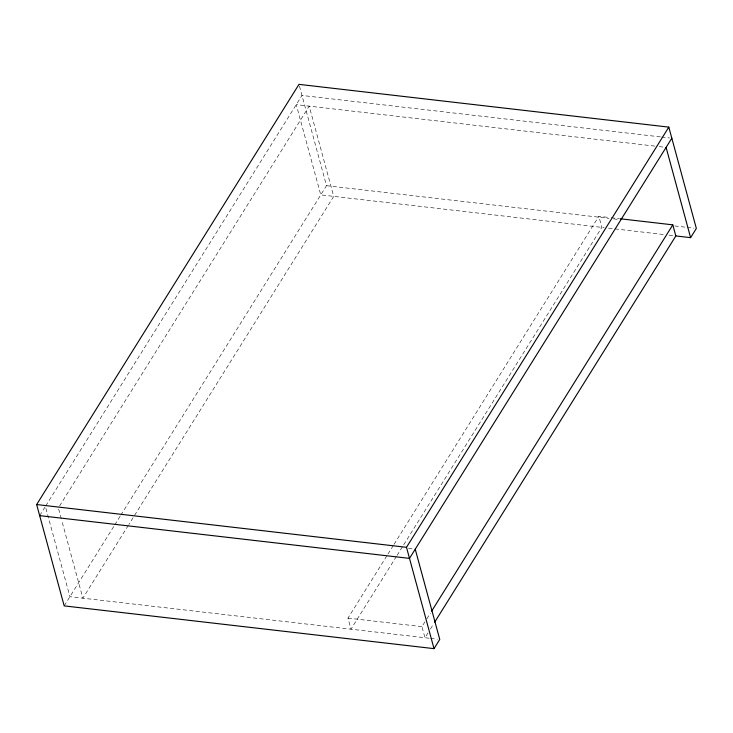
<?xml version="1.0" encoding="UTF-8"?>
<svg xmlns="http://www.w3.org/2000/svg" width="733" height="733" viewBox="0 0 733 733"><rect width="100%" height="100%" fill="white"/><g stroke="black" fill="none" stroke-linecap="round" stroke-linejoin="round"><path stroke-width="0.55" stroke-dasharray="3.67 2.75" d="M39.664 515.629L45.4 506.439L69.919 596.689L429.547 638.269M45.721 505.926L301.987 95.446L660.488 136.897M59.556 505.999L309.198 106.129L333.717 196.38L128.916 524.425M64.183 605.879L114.156 525.836M114.76 524.865L120.212 516.133M120.817 515.162L326.506 185.687L298.982 84.359M128.312 525.387L82.866 598.183L61.636 520.045M396.443 556.393L350.997 629.189L347.983 618.102L387.372 555.018M387.977 554.047L393.429 545.315M394.033 544.344L598.843 216.299L610.048 217.591M397.048 555.422L403.104 545.719M403.709 544.747L601.848 227.377L598.843 216.299M427.999 632.881L424.966 637.737L421.951 626.651L426.194 619.861M426.798 618.89L430.436 613.063M430.418 629.006L433.45 624.15M661.624 137.025L669.559 137.941M654.743 146.087L296.251 104.636L320.77 194.877L604.093 227.642M659.288 146.609L666.095 147.397M611.166 217.719L619.009 218.626M326.506 185.687L608.995 218.352M613.53 218.874L619.202 219.534M674.791 225.956L686.143 227.276M687.27 227.404L694.078 228.192M608.573 228.155L664.611 234.633M669.055 235.156L674.726 235.806M408.437 548.412L412.972 548.944M347.983 618.102L421.951 626.651M430.683 638.397L437.491 639.185M58.64 509.041L61.334 518.946"/><path stroke-width="1.1" d="M415.235 549.2L439.763 639.451L434.018 648.641L64.183 605.879L36.65 504.551L298.982 84.359L668.817 127.121L696.35 228.449L690.614 237.648L675.863 235.934L434.66 622.207M434.018 648.641L406.494 547.313L668.817 127.121M671.831 138.207L409.5 558.39L39.664 515.629M431.645 611.13L672.802 224.848L620.136 218.764M36.65 504.551L406.494 547.313M666.095 147.397L690.614 237.648M672.802 224.848L675.817 235.934"/></g></svg>
